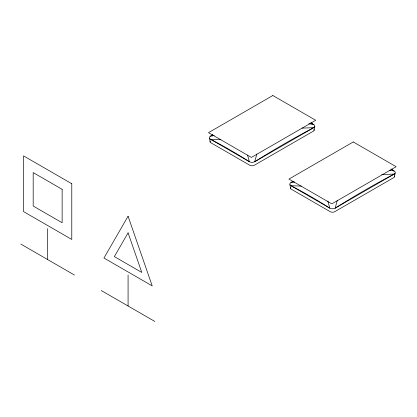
<?xml version="1.0" encoding="UTF-8"?>
<svg xmlns="http://www.w3.org/2000/svg" width="417" height="417" viewBox="0 0 417 417"><rect width="100%" height="100%" fill="white"/><g stroke="black" fill="none" stroke-linecap="round" stroke-linejoin="round"><path stroke-width="0.63" d="M314.022 130.438L314.699 126.685M394.446 176.865L395.123 173.112M256.856 153.998L254.74 161.713A3.789 2.189 0 0 1 249.382 161.713A506.837 292.625 60 0 0 210.512 139.273A3.789 2.189 0 0 1 210.512 136.177A906.824 523.554 -60 0 1 212.654 134.827M337.28 200.426L335.164 208.146A3.789 2.189 0 0 1 329.8 208.146A506.837 292.625 60 0 0 290.93 185.701A3.789 2.189 0 0 1 290.93 182.61A906.824 523.554 -60 0 1 293.073 181.259M212.759 134.879L210.512 136.177L214.223 135.572M293.177 181.312L290.93 182.61L294.647 182M302.017 128.123L313.72 127.665A3.789 2.189 0 0 0 313.72 124.568A506.837 292.625 60 0 0 311.04 122.864M381.79 174.582L394.138 174.092A3.789 2.189 0 0 0 394.138 171.001A506.837 292.625 60 0 0 390.927 168.958M220.911 139.679L210.512 139.273L249.382 161.713L247.589 155.181M301.335 186.112L290.93 185.701L329.8 208.146L327.851 201.02M308.768 123.76L313.72 124.568L310.9 122.942M389.806 170.292L394.138 171.001L391.323 169.375M20.85 244.096L74.466 275.053M101.274 290.529L154.884 321.481M289.951 184.721L290.628 188.474M209.527 138.293L210.204 142.041M128.076 275.048L128.076 306.005M47.658 228.62L47.658 259.572M290.628 187.514A3.216 1.856 0 0 0 291.462 189.308L330.207 211.68A3.216 1.856 0 0 0 334.757 211.68L393.612 177.699A3.216 1.856 0 0 0 394.446 175.906M210.204 141.082A3.216 1.856 0 0 0 211.038 142.875L249.788 165.247A3.216 1.856 0 0 0 254.339 165.247L313.188 131.266A3.216 1.856 0 0 0 314.022 129.473M128.076 216.235L103.953 258.024L152.205 285.885L128.076 216.235M128.076 232.848L114.362 256.606L141.796 272.447L128.076 232.848M272.838 95.519L208.5 132.663L251.394 157.428L315.726 120.284L272.838 95.519M313.72 127.665L254.74 161.713A906.824 523.554 -60 0 1 313.72 127.665M353.256 141.947L288.924 179.096L331.812 203.856L396.15 166.711L353.256 141.947M394.138 174.092L335.164 208.146A906.824 523.554 -60 0 1 394.138 174.092M71.781 183.735L23.529 155.875L23.529 211.596L71.781 239.452L71.781 183.735M62.133 189.308L33.183 172.591L33.183 206.024L62.133 222.741L62.133 189.308"/></g></svg>
